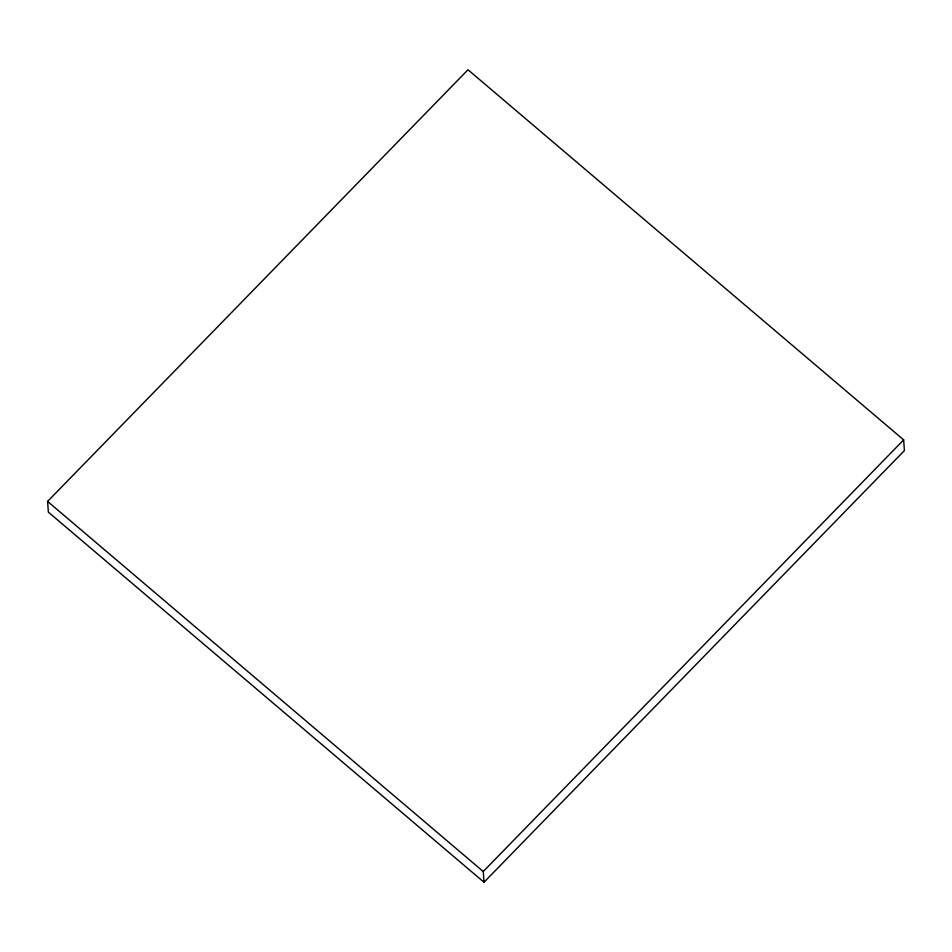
<?xml version="1.0" encoding="UTF-8"?>
<svg xmlns="http://www.w3.org/2000/svg" width="952" height="952" viewBox="0 0 952 952"><rect width="100%" height="100%" fill="white"/><g stroke="black" fill="none" stroke-linecap="round" stroke-linejoin="round"><path stroke-width="1.43" d="M47.6 501.418L468.003 69.758L903.65 439.872L904.4 450.582L483.997 882.242L48.35 512.128L47.6 501.418L483.247 871.532L483.997 882.242M483.247 871.532L903.65 439.872"/></g></svg>
